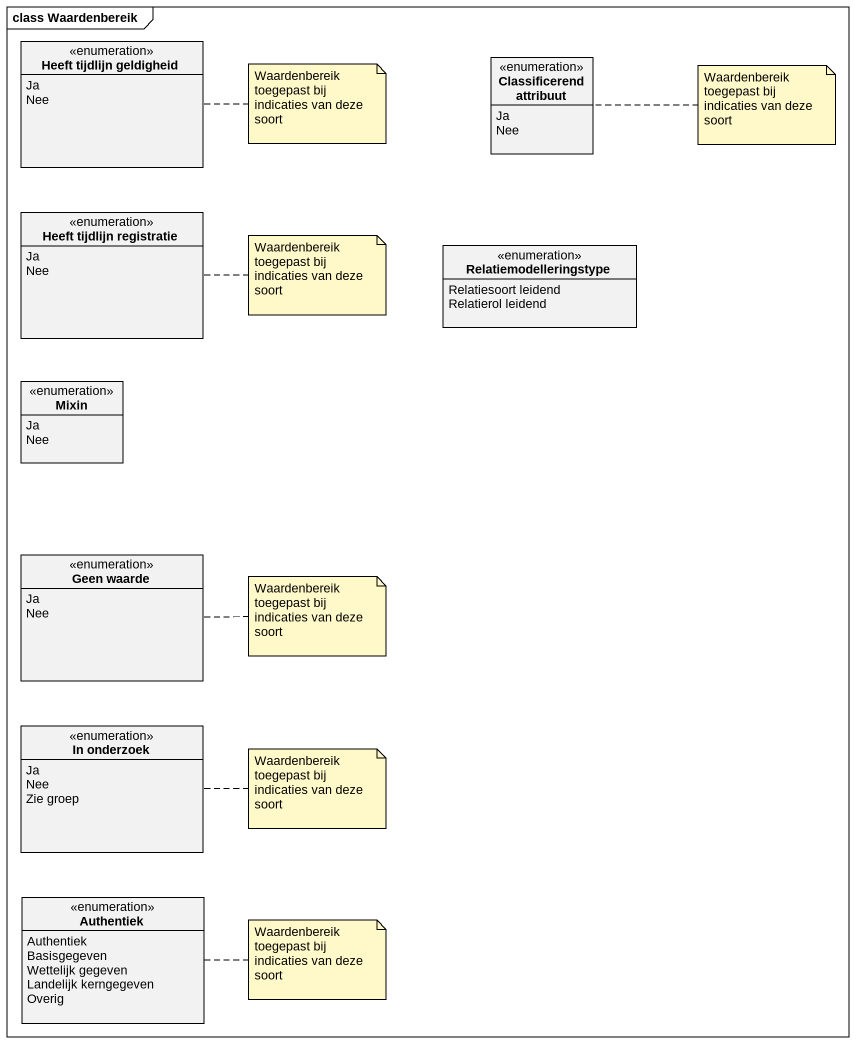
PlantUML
@startuml
mainframe class Waardenbereik
hide circle
hide empty members
enum "Heeft tijdlijn geldigheid" as Heeft_tijdlijn_geldigheid {
  Ja
  Nee
}
enum "Classificerend attribuut" as Classificerend_attribuut {
  Ja
  Nee
}
enum "Heeft tijdlijn registratie" as Heeft_tijdlijn_registratie {
  Ja
  Nee
}
enum Relatiemodelleringstype {
  Relatiesoort leidend
  Relatierol leidend
}
enum Mixin {
  Ja
  Nee
}
enum "Geen waarde" as Geen_waarde {
  Ja
  Nee
}
enum "In onderzoek" as In_onderzoek {
  Ja
  Nee
  Zie groep
}
enum Authentiek {
  Authentiek
  Basisgegeven
  Wettelijk gegeven
  Landelijk kerngegeven
  Overig
}
note right of Heeft_tijdlijn_geldigheid : Waardenbereik toegepast bij indicaties van deze soort
note right of Classificerend_attribuut : Waardenbereik toegepast bij indicaties van deze soort
note right of Heeft_tijdlijn_registratie : Waardenbereik toegepast bij indicaties van deze soort
note right of Geen_waarde : Waardenbereik toegepast bij indicaties van deze soort
note right of In_onderzoek : Waardenbereik toegepast bij indicaties van deze soort
note right of Authentiek : Waardenbereik toegepast bij indicaties van deze soort
@enduml
